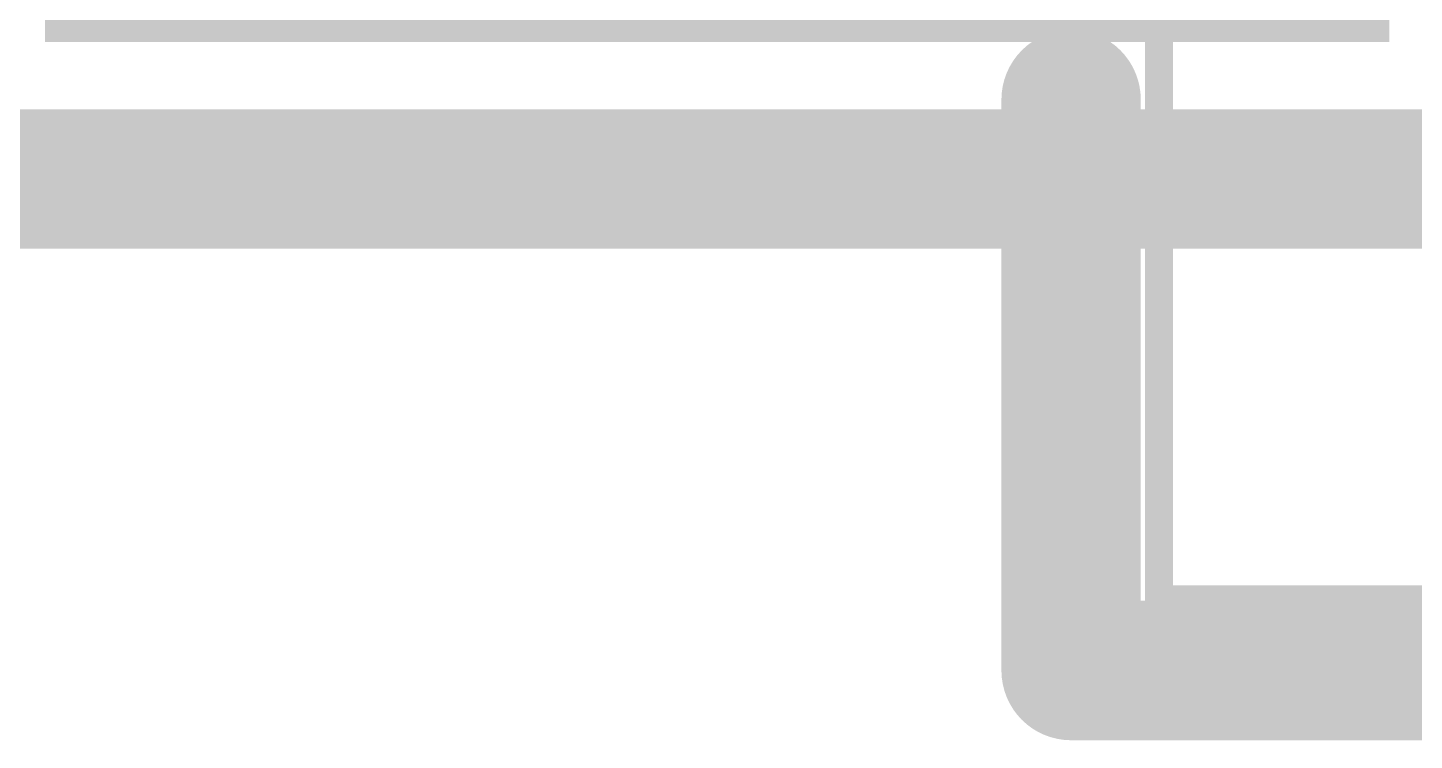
# Model space of a CAD drawing. Header units: inches. Extents: x -0.16 to 1.73, y -0.16 to 1.34.
# Drawn here: x 0.5345 to 0.634, y -0.164 to -0.1129 of the extents above; entities that cross this region are included whole.
import ezdxf

# ---------------------------------------------------------------- set-up
doc = ezdxf.new("R2010")
doc.units = ezdxf.units.IN
doc.header["$MEASUREMENT"] = 0
for name, color, linetype in [('Keep-Out Layer', 6, 'Continuous'), ('Mechanical 15', 56, 'Continuous'), ('Top Overlay', 2, 'Continuous'), ('Top Solder', 216, 'Continuous')]:
    doc.layers.add(name, color=color, linetype=linetype)

# ---------------------------------------------------------------- blocks, each defined once
blk = doc.blocks.new('CONN_SMD_2P_P1_25_HC_1_25_2PWT_5')
at = {"layer": 'Top Solder'}
blk.add_hatch(color=216, dxfattribs=at).paths.add_polyline_path([(-0.070076, 0.000591), (-0.070076, -0.101772), (-0.166534, -0.101772), (-0.166534, 0.000591)])
at = {"layer": 'Mechanical 15'}
for points in [[(-0.086614, -0.141734, 0.002, 0.002, 0), (-0.086614, -0.088585, 0.002, 0.002, 0)], [(-0.086614, -0.141734, 0.002, 0.002, 0), (0.086614, -0.141734, 0.002, 0.002, 0)]]:
    blk.add_lwpolyline(points, format="xyseb", dxfattribs=at)
blk.add_lwpolyline([(-0.087114, -0.141734, 0.001, 0.001, 1), (-0.086114, -0.141734, 0.001, 0.001, 1)], format="xyseb", close=True, dxfattribs=at)
blk.add_lwpolyline([(-0.087114, -0.141734, 0.001, 0.001, 1), (-0.086114, -0.141734, 0.001, 0.001, 1)], format="xyseb", close=True, dxfattribs=at)
at = {"layer": 'Top Overlay'}
for points in [[(-0.092913, -0.146852, 0.01, 0.01, 0), (-0.092913, -0.105907, 0.01, 0.01, 0)], [(-0.092913, -0.146852, 0.01, 0.01, 0), (0.090945, -0.146852, 0.01, 0.01, 0)]]:
    blk.add_lwpolyline(points, format="xyseb", dxfattribs=at)
for points in [[(-0.095413, -0.105907, 0.005, 0.005, 1), (-0.090413, -0.105907, 0.005, 0.005, 1)], [(-0.095413, -0.146852, 0.005, 0.005, 1), (-0.090413, -0.146852, 0.005, 0.005, 1)], [(-0.095413, -0.146852, 0.005, 0.005, 1), (-0.090413, -0.146852, 0.005, 0.005, 1)]]:
    blk.add_lwpolyline(points, format="xyseb", close=True, dxfattribs=at)

msp = doc.modelspace()

# ---------------------------------------------------------------- linework, layer by layer
at = {"layer": 'Keep-Out Layer'}
msp.add_lwpolyline([(-0.044467, -0.123705, 0.01, 0.01, 0), (1.372855, -0.123705, 0.01, 0.01, 0)], format="xyseb", dxfattribs=at)

# ---------------------------------------------------------------- block references
msp.add_blockref('CONN_SMD_2P_P1_25_HC_1_25_2PWT_5', (0.7023, -0.0121))

doc.saveas('drawing.dxf')
